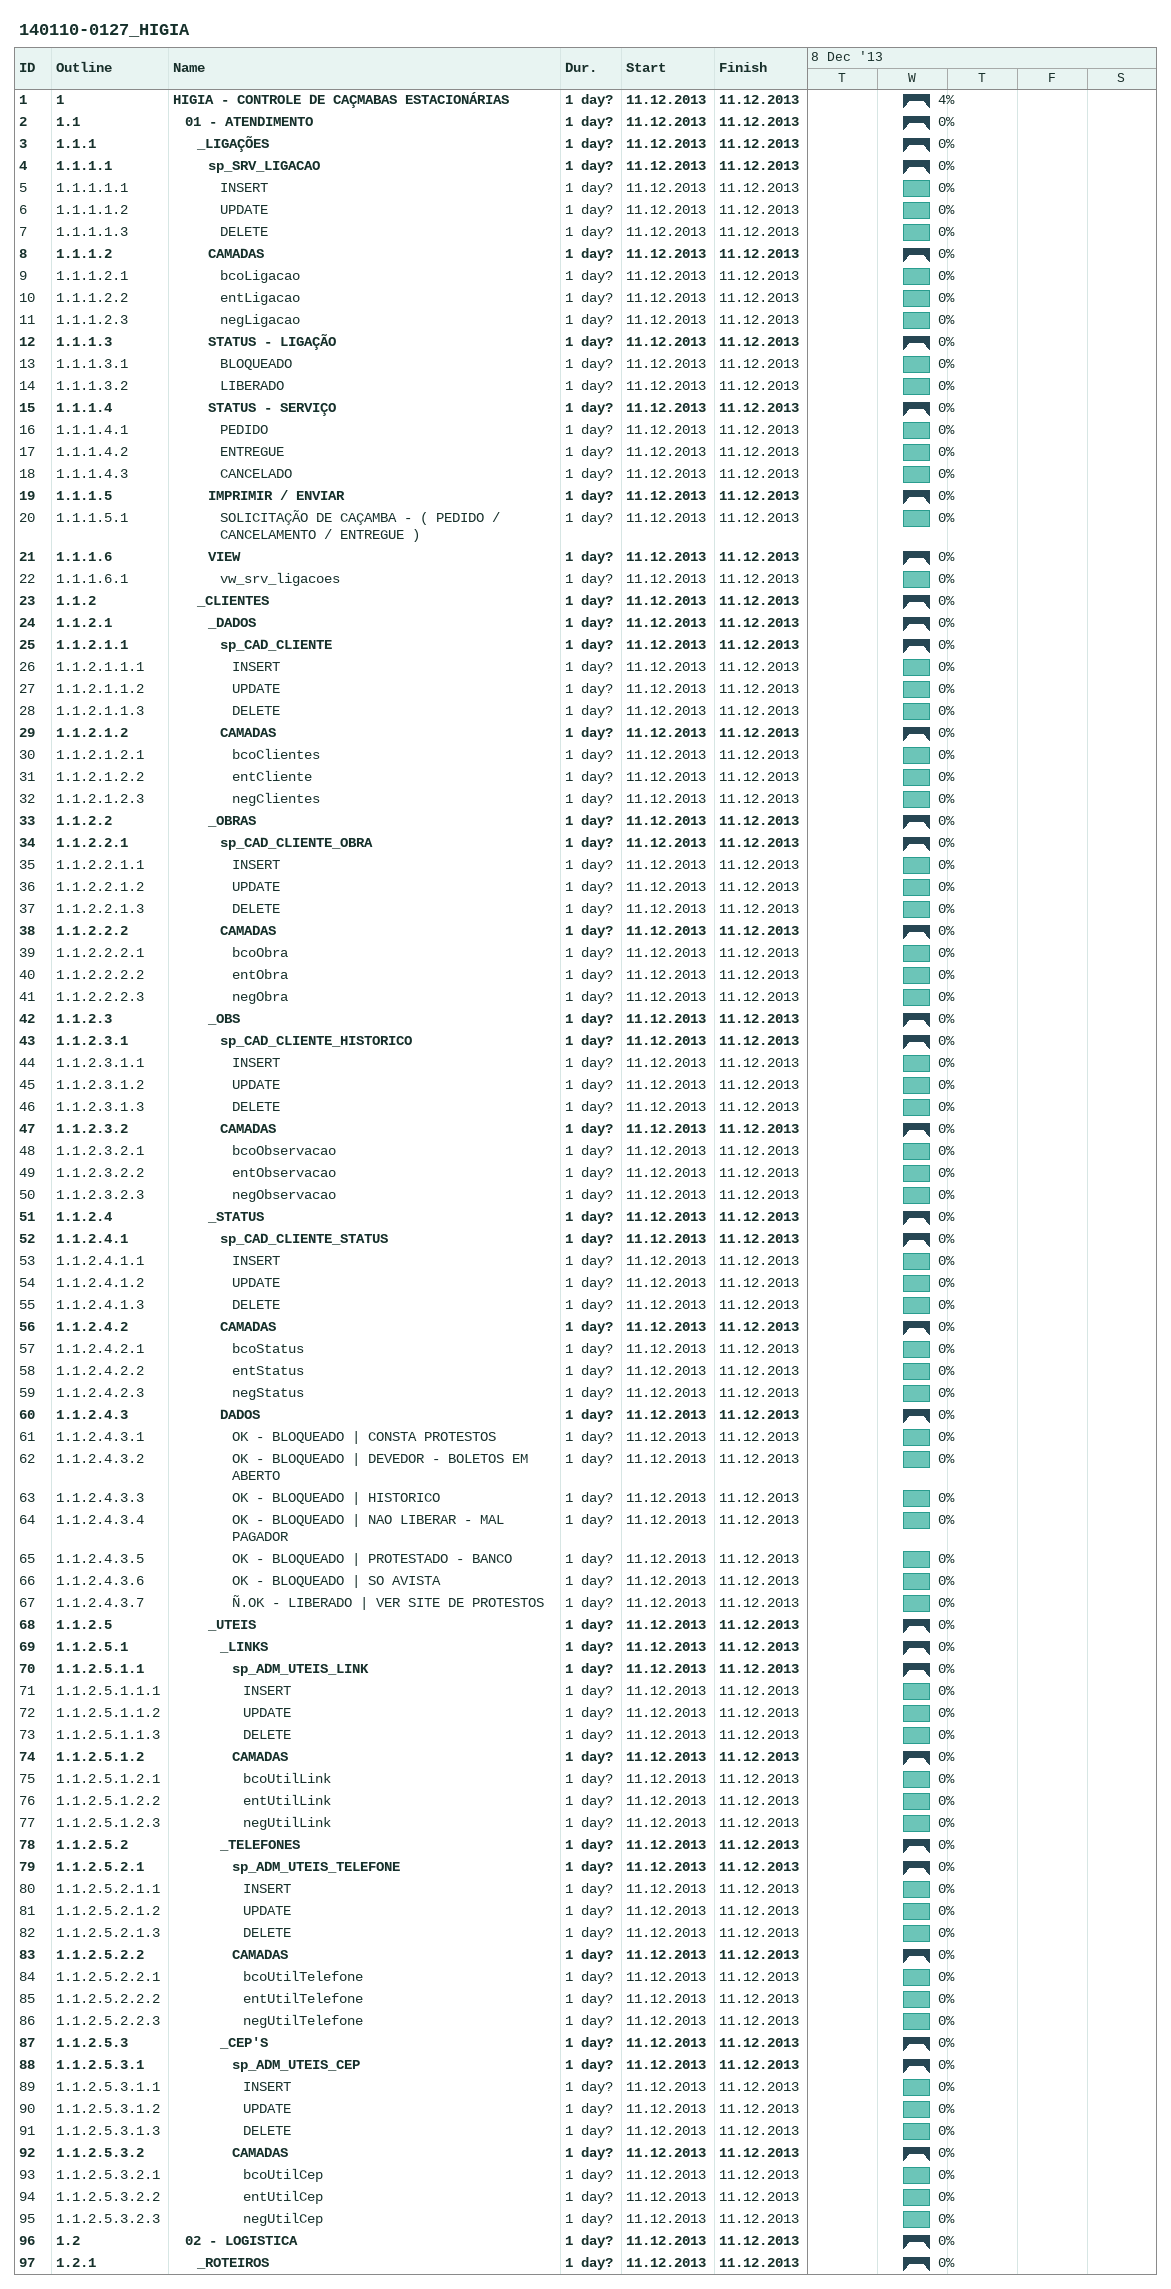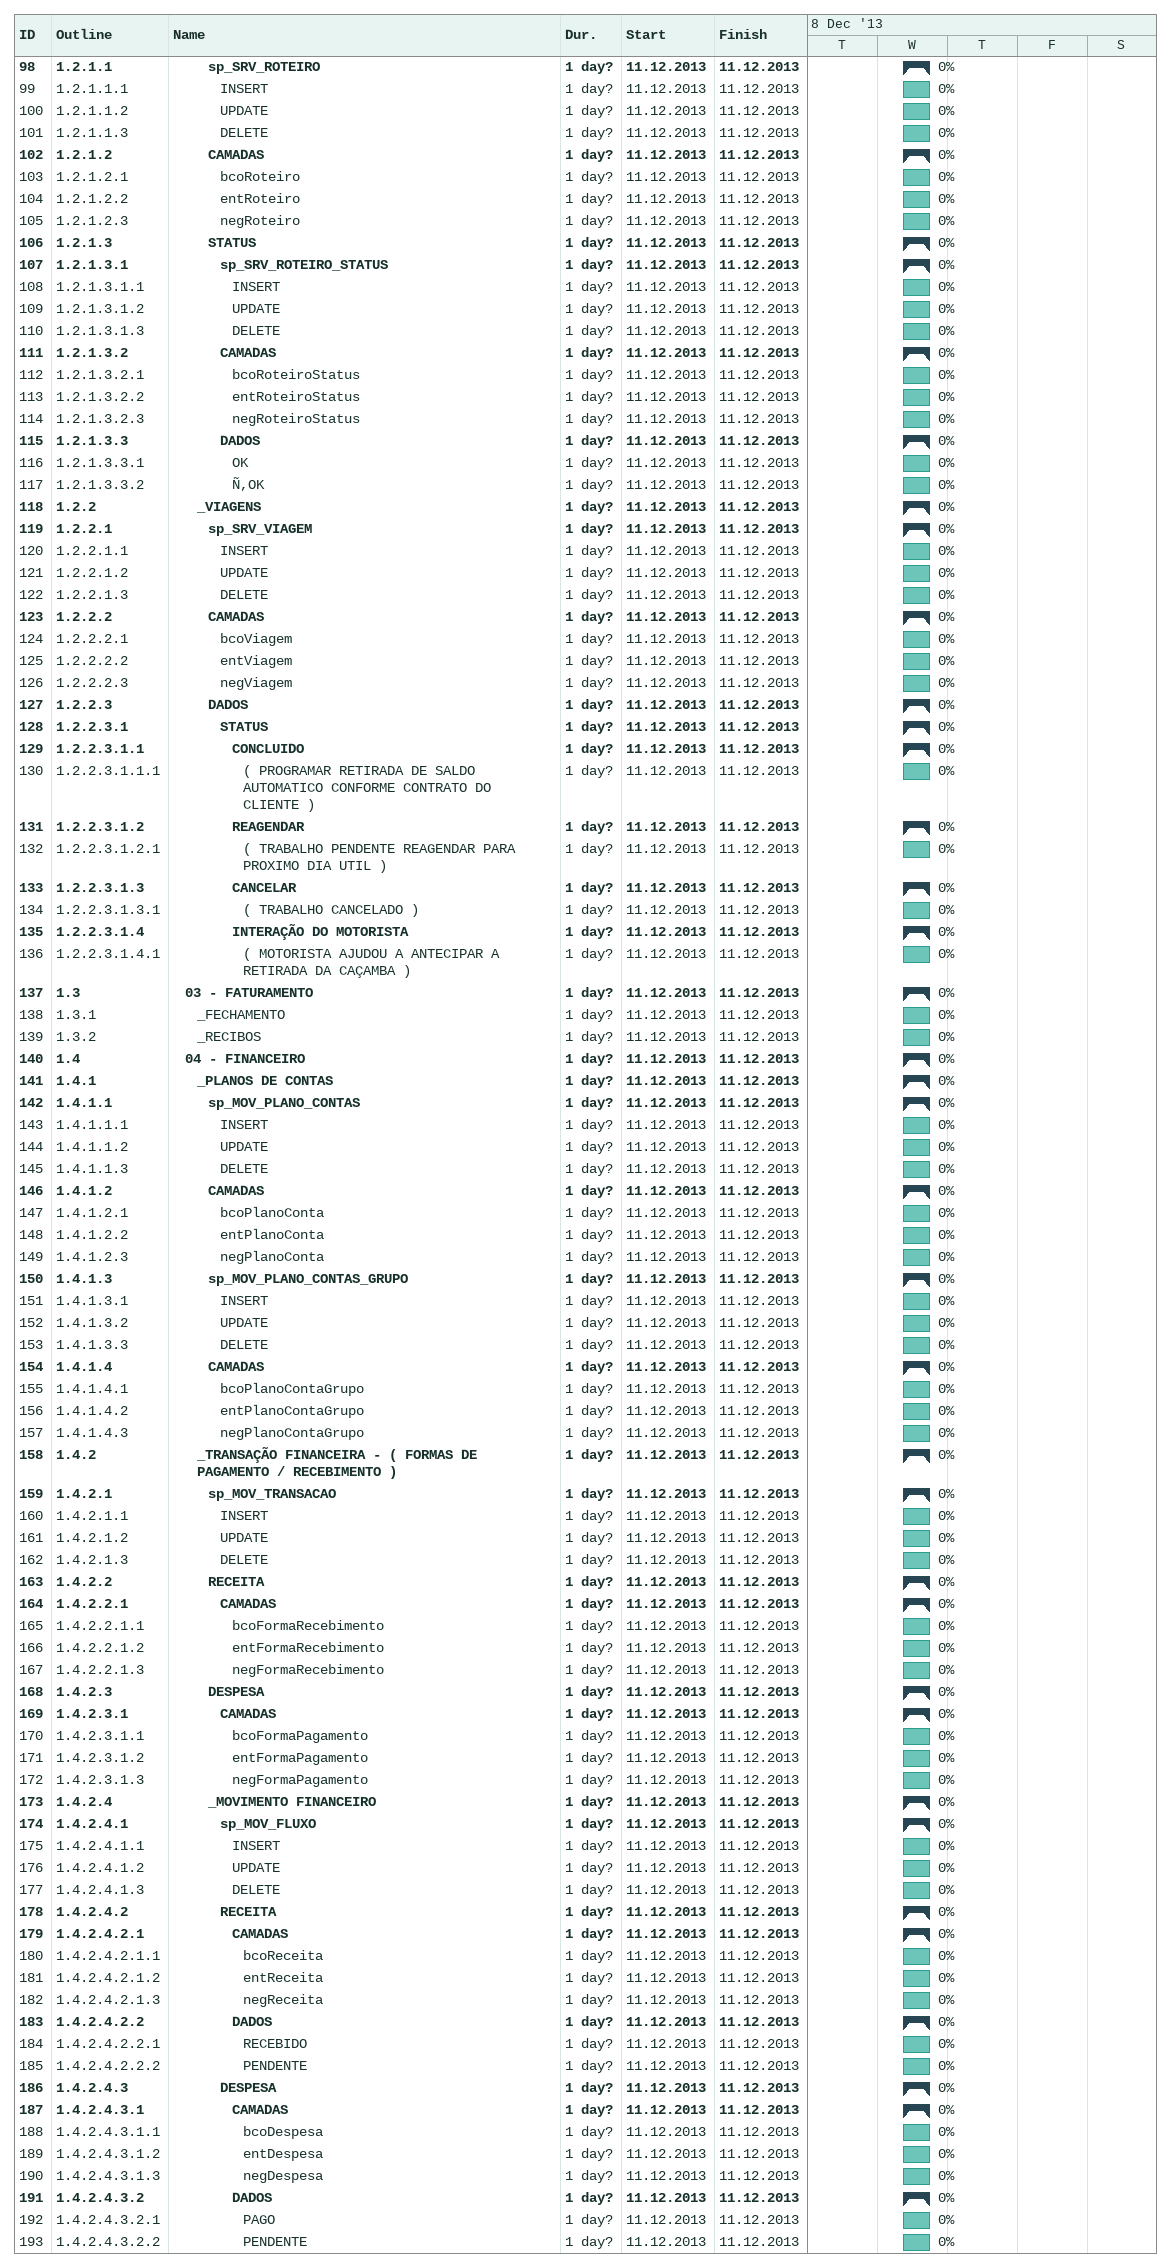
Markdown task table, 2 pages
140110-0127_HIGIA

| ID | WBS | Task | Duration | Start | Finish | % complete |
|---|---|---|---|---|---|---|
| 1 | 1 | **HIGIA - CONTROLE DE CAÇMABAS ESTACIONÁRIAS** | 1d? | 2013-12-11 | 2013-12-11 | 4 |
| 2 | 1.1 | **01 - ATENDIMENTO** | 1d? | 2013-12-11 | 2013-12-11 | 0 |
| 3 | 1.1.1 | **_LIGAÇÕES** | 1d? | 2013-12-11 | 2013-12-11 | 0 |
| 4 | 1.1.1.1 | **sp_SRV_LIGACAO** | 1d? | 2013-12-11 | 2013-12-11 | 0 |
| 5 | 1.1.1.1.1 | INSERT | 1d? | 2013-12-11 | 2013-12-11 | 0 |
| 6 | 1.1.1.1.2 | UPDATE | 1d? | 2013-12-11 | 2013-12-11 | 0 |
| 7 | 1.1.1.1.3 | DELETE | 1d? | 2013-12-11 | 2013-12-11 | 0 |
| 8 | 1.1.1.2 | **CAMADAS** | 1d? | 2013-12-11 | 2013-12-11 | 0 |
| 9 | 1.1.1.2.1 | bcoLigacao | 1d? | 2013-12-11 | 2013-12-11 | 0 |
| 10 | 1.1.1.2.2 | entLigacao | 1d? | 2013-12-11 | 2013-12-11 | 0 |
| 11 | 1.1.1.2.3 | negLigacao | 1d? | 2013-12-11 | 2013-12-11 | 0 |
| 12 | 1.1.1.3 | **STATUS - LIGAÇÃO** | 1d? | 2013-12-11 | 2013-12-11 | 0 |
| 13 | 1.1.1.3.1 | BLOQUEADO | 1d? | 2013-12-11 | 2013-12-11 | 0 |
| 14 | 1.1.1.3.2 | LIBERADO | 1d? | 2013-12-11 | 2013-12-11 | 0 |
| 15 | 1.1.1.4 | **STATUS - SERVIÇO** | 1d? | 2013-12-11 | 2013-12-11 | 0 |
| 16 | 1.1.1.4.1 | PEDIDO | 1d? | 2013-12-11 | 2013-12-11 | 0 |
| 17 | 1.1.1.4.2 | ENTREGUE | 1d? | 2013-12-11 | 2013-12-11 | 0 |
| 18 | 1.1.1.4.3 | CANCELADO | 1d? | 2013-12-11 | 2013-12-11 | 0 |
| 19 | 1.1.1.5 | **IMPRIMIR / ENVIAR** | 1d? | 2013-12-11 | 2013-12-11 | 0 |
| 20 | 1.1.1.5.1 | SOLICITAÇÃO DE CAÇAMBA - ( PEDIDO / CANCELAMENTO / ENTREGUE ) | 1d? | 2013-12-11 | 2013-12-11 | 0 |
| 21 | 1.1.1.6 | **VIEW** | 1d? | 2013-12-11 | 2013-12-11 | 0 |
| 22 | 1.1.1.6.1 | vw_srv_ligacoes | 1d? | 2013-12-11 | 2013-12-11 | 0 |
| 23 | 1.1.2 | **_CLIENTES** | 1d? | 2013-12-11 | 2013-12-11 | 0 |
| 24 | 1.1.2.1 | **_DADOS** | 1d? | 2013-12-11 | 2013-12-11 | 0 |
| 25 | 1.1.2.1.1 | **sp_CAD_CLIENTE** | 1d? | 2013-12-11 | 2013-12-11 | 0 |
| 26 | 1.1.2.1.1.1 | INSERT | 1d? | 2013-12-11 | 2013-12-11 | 0 |
| 27 | 1.1.2.1.1.2 | UPDATE | 1d? | 2013-12-11 | 2013-12-11 | 0 |
| 28 | 1.1.2.1.1.3 | DELETE | 1d? | 2013-12-11 | 2013-12-11 | 0 |
| 29 | 1.1.2.1.2 | **CAMADAS** | 1d? | 2013-12-11 | 2013-12-11 | 0 |
| 30 | 1.1.2.1.2.1 | bcoClientes | 1d? | 2013-12-11 | 2013-12-11 | 0 |
| 31 | 1.1.2.1.2.2 | entCliente | 1d? | 2013-12-11 | 2013-12-11 | 0 |
| 32 | 1.1.2.1.2.3 | negClientes | 1d? | 2013-12-11 | 2013-12-11 | 0 |
| 33 | 1.1.2.2 | **_OBRAS** | 1d? | 2013-12-11 | 2013-12-11 | 0 |
| 34 | 1.1.2.2.1 | **sp_CAD_CLIENTE_OBRA** | 1d? | 2013-12-11 | 2013-12-11 | 0 |
| 35 | 1.1.2.2.1.1 | INSERT | 1d? | 2013-12-11 | 2013-12-11 | 0 |
| 36 | 1.1.2.2.1.2 | UPDATE | 1d? | 2013-12-11 | 2013-12-11 | 0 |
| 37 | 1.1.2.2.1.3 | DELETE | 1d? | 2013-12-11 | 2013-12-11 | 0 |
| 38 | 1.1.2.2.2 | **CAMADAS** | 1d? | 2013-12-11 | 2013-12-11 | 0 |
| 39 | 1.1.2.2.2.1 | bcoObra | 1d? | 2013-12-11 | 2013-12-11 | 0 |
| 40 | 1.1.2.2.2.2 | entObra | 1d? | 2013-12-11 | 2013-12-11 | 0 |
| 41 | 1.1.2.2.2.3 | negObra | 1d? | 2013-12-11 | 2013-12-11 | 0 |
| 42 | 1.1.2.3 | **_OBS** | 1d? | 2013-12-11 | 2013-12-11 | 0 |
| 43 | 1.1.2.3.1 | **sp_CAD_CLIENTE_HISTORICO** | 1d? | 2013-12-11 | 2013-12-11 | 0 |
| 44 | 1.1.2.3.1.1 | INSERT | 1d? | 2013-12-11 | 2013-12-11 | 0 |
| 45 | 1.1.2.3.1.2 | UPDATE | 1d? | 2013-12-11 | 2013-12-11 | 0 |
| 46 | 1.1.2.3.1.3 | DELETE | 1d? | 2013-12-11 | 2013-12-11 | 0 |
| 47 | 1.1.2.3.2 | **CAMADAS** | 1d? | 2013-12-11 | 2013-12-11 | 0 |
| 48 | 1.1.2.3.2.1 | bcoObservacao | 1d? | 2013-12-11 | 2013-12-11 | 0 |
| 49 | 1.1.2.3.2.2 | entObservacao | 1d? | 2013-12-11 | 2013-12-11 | 0 |
| 50 | 1.1.2.3.2.3 | negObservacao | 1d? | 2013-12-11 | 2013-12-11 | 0 |
| 51 | 1.1.2.4 | **_STATUS** | 1d? | 2013-12-11 | 2013-12-11 | 0 |
| 52 | 1.1.2.4.1 | **sp_CAD_CLIENTE_STATUS** | 1d? | 2013-12-11 | 2013-12-11 | 0 |
| 53 | 1.1.2.4.1.1 | INSERT | 1d? | 2013-12-11 | 2013-12-11 | 0 |
| 54 | 1.1.2.4.1.2 | UPDATE | 1d? | 2013-12-11 | 2013-12-11 | 0 |
| 55 | 1.1.2.4.1.3 | DELETE | 1d? | 2013-12-11 | 2013-12-11 | 0 |
| 56 | 1.1.2.4.2 | **CAMADAS** | 1d? | 2013-12-11 | 2013-12-11 | 0 |
| 57 | 1.1.2.4.2.1 | bcoStatus | 1d? | 2013-12-11 | 2013-12-11 | 0 |
| 58 | 1.1.2.4.2.2 | entStatus | 1d? | 2013-12-11 | 2013-12-11 | 0 |
| 59 | 1.1.2.4.2.3 | negStatus | 1d? | 2013-12-11 | 2013-12-11 | 0 |
| 60 | 1.1.2.4.3 | **DADOS** | 1d? | 2013-12-11 | 2013-12-11 | 0 |
| 61 | 1.1.2.4.3.1 | OK - BLOQUEADO \| CONSTA PROTESTOS | 1d? | 2013-12-11 | 2013-12-11 | 0 |
| 62 | 1.1.2.4.3.2 | OK - BLOQUEADO \| DEVEDOR - BOLETOS EM ABERTO | 1d? | 2013-12-11 | 2013-12-11 | 0 |
| 63 | 1.1.2.4.3.3 | OK - BLOQUEADO \| HISTORICO | 1d? | 2013-12-11 | 2013-12-11 | 0 |
| 64 | 1.1.2.4.3.4 | OK - BLOQUEADO \| NAO LIBERAR - MAL PAGADOR | 1d? | 2013-12-11 | 2013-12-11 | 0 |
| 65 | 1.1.2.4.3.5 | OK - BLOQUEADO \| PROTESTADO - BANCO | 1d? | 2013-12-11 | 2013-12-11 | 0 |
| 66 | 1.1.2.4.3.6 | OK - BLOQUEADO \| SO AVISTA | 1d? | 2013-12-11 | 2013-12-11 | 0 |
| 67 | 1.1.2.4.3.7 | Ñ.OK - LIBERADO \| VER SITE DE PROTESTOS | 1d? | 2013-12-11 | 2013-12-11 | 0 |
| 68 | 1.1.2.5 | **_UTEIS** | 1d? | 2013-12-11 | 2013-12-11 | 0 |
| 69 | 1.1.2.5.1 | **_LINKS** | 1d? | 2013-12-11 | 2013-12-11 | 0 |
| 70 | 1.1.2.5.1.1 | **sp_ADM_UTEIS_LINK** | 1d? | 2013-12-11 | 2013-12-11 | 0 |
| 71 | 1.1.2.5.1.1.1 | INSERT | 1d? | 2013-12-11 | 2013-12-11 | 0 |
| 72 | 1.1.2.5.1.1.2 | UPDATE | 1d? | 2013-12-11 | 2013-12-11 | 0 |
| 73 | 1.1.2.5.1.1.3 | DELETE | 1d? | 2013-12-11 | 2013-12-11 | 0 |
| 74 | 1.1.2.5.1.2 | **CAMADAS** | 1d? | 2013-12-11 | 2013-12-11 | 0 |
| 75 | 1.1.2.5.1.2.1 | bcoUtilLink | 1d? | 2013-12-11 | 2013-12-11 | 0 |
| 76 | 1.1.2.5.1.2.2 | entUtilLink | 1d? | 2013-12-11 | 2013-12-11 | 0 |
| 77 | 1.1.2.5.1.2.3 | negUtilLink | 1d? | 2013-12-11 | 2013-12-11 | 0 |
| 78 | 1.1.2.5.2 | **_TELEFONES** | 1d? | 2013-12-11 | 2013-12-11 | 0 |
| 79 | 1.1.2.5.2.1 | **sp_ADM_UTEIS_TELEFONE** | 1d? | 2013-12-11 | 2013-12-11 | 0 |
| 80 | 1.1.2.5.2.1.1 | INSERT | 1d? | 2013-12-11 | 2013-12-11 | 0 |
| 81 | 1.1.2.5.2.1.2 | UPDATE | 1d? | 2013-12-11 | 2013-12-11 | 0 |
| 82 | 1.1.2.5.2.1.3 | DELETE | 1d? | 2013-12-11 | 2013-12-11 | 0 |
| 83 | 1.1.2.5.2.2 | **CAMADAS** | 1d? | 2013-12-11 | 2013-12-11 | 0 |
| 84 | 1.1.2.5.2.2.1 | bcoUtilTelefone | 1d? | 2013-12-11 | 2013-12-11 | 0 |
| 85 | 1.1.2.5.2.2.2 | entUtilTelefone | 1d? | 2013-12-11 | 2013-12-11 | 0 |
| 86 | 1.1.2.5.2.2.3 | negUtilTelefone | 1d? | 2013-12-11 | 2013-12-11 | 0 |
| 87 | 1.1.2.5.3 | **_CEP'S** | 1d? | 2013-12-11 | 2013-12-11 | 0 |
| 88 | 1.1.2.5.3.1 | **sp_ADM_UTEIS_CEP** | 1d? | 2013-12-11 | 2013-12-11 | 0 |
| 89 | 1.1.2.5.3.1.1 | INSERT | 1d? | 2013-12-11 | 2013-12-11 | 0 |
| 90 | 1.1.2.5.3.1.2 | UPDATE | 1d? | 2013-12-11 | 2013-12-11 | 0 |
| 91 | 1.1.2.5.3.1.3 | DELETE | 1d? | 2013-12-11 | 2013-12-11 | 0 |
| 92 | 1.1.2.5.3.2 | **CAMADAS** | 1d? | 2013-12-11 | 2013-12-11 | 0 |
| 93 | 1.1.2.5.3.2.1 | bcoUtilCep | 1d? | 2013-12-11 | 2013-12-11 | 0 |
| 94 | 1.1.2.5.3.2.2 | entUtilCep | 1d? | 2013-12-11 | 2013-12-11 | 0 |
| 95 | 1.1.2.5.3.2.3 | negUtilCep | 1d? | 2013-12-11 | 2013-12-11 | 0 |
| 96 | 1.2 | **02 - LOGISTICA** | 1d? | 2013-12-11 | 2013-12-11 | 0 |
| 97 | 1.2.1 | **_ROTEIROS** | 1d? | 2013-12-11 | 2013-12-11 | 0 |
| 98 | 1.2.1.1 | **sp_SRV_ROTEIRO** | 1d? | 2013-12-11 | 2013-12-11 | 0 |
| 99 | 1.2.1.1.1 | INSERT | 1d? | 2013-12-11 | 2013-12-11 | 0 |
| 100 | 1.2.1.1.2 | UPDATE | 1d? | 2013-12-11 | 2013-12-11 | 0 |
| 101 | 1.2.1.1.3 | DELETE | 1d? | 2013-12-11 | 2013-12-11 | 0 |
| 102 | 1.2.1.2 | **CAMADAS** | 1d? | 2013-12-11 | 2013-12-11 | 0 |
| 103 | 1.2.1.2.1 | bcoRoteiro | 1d? | 2013-12-11 | 2013-12-11 | 0 |
| 104 | 1.2.1.2.2 | entRoteiro | 1d? | 2013-12-11 | 2013-12-11 | 0 |
| 105 | 1.2.1.2.3 | negRoteiro | 1d? | 2013-12-11 | 2013-12-11 | 0 |
| 106 | 1.2.1.3 | **STATUS** | 1d? | 2013-12-11 | 2013-12-11 | 0 |
| 107 | 1.2.1.3.1 | **sp_SRV_ROTEIRO_STATUS** | 1d? | 2013-12-11 | 2013-12-11 | 0 |
| 108 | 1.2.1.3.1.1 | INSERT | 1d? | 2013-12-11 | 2013-12-11 | 0 |
| 109 | 1.2.1.3.1.2 | UPDATE | 1d? | 2013-12-11 | 2013-12-11 | 0 |
| 110 | 1.2.1.3.1.3 | DELETE | 1d? | 2013-12-11 | 2013-12-11 | 0 |
| 111 | 1.2.1.3.2 | **CAMADAS** | 1d? | 2013-12-11 | 2013-12-11 | 0 |
| 112 | 1.2.1.3.2.1 | bcoRoteiroStatus | 1d? | 2013-12-11 | 2013-12-11 | 0 |
| 113 | 1.2.1.3.2.2 | entRoteiroStatus | 1d? | 2013-12-11 | 2013-12-11 | 0 |
| 114 | 1.2.1.3.2.3 | negRoteiroStatus | 1d? | 2013-12-11 | 2013-12-11 | 0 |
| 115 | 1.2.1.3.3 | **DADOS** | 1d? | 2013-12-11 | 2013-12-11 | 0 |
| 116 | 1.2.1.3.3.1 | OK | 1d? | 2013-12-11 | 2013-12-11 | 0 |
| 117 | 1.2.1.3.3.2 | Ñ,OK | 1d? | 2013-12-11 | 2013-12-11 | 0 |
| 118 | 1.2.2 | **_VIAGENS** | 1d? | 2013-12-11 | 2013-12-11 | 0 |
| 119 | 1.2.2.1 | **sp_SRV_VIAGEM** | 1d? | 2013-12-11 | 2013-12-11 | 0 |
| 120 | 1.2.2.1.1 | INSERT | 1d? | 2013-12-11 | 2013-12-11 | 0 |
| 121 | 1.2.2.1.2 | UPDATE | 1d? | 2013-12-11 | 2013-12-11 | 0 |
| 122 | 1.2.2.1.3 | DELETE | 1d? | 2013-12-11 | 2013-12-11 | 0 |
| 123 | 1.2.2.2 | **CAMADAS** | 1d? | 2013-12-11 | 2013-12-11 | 0 |
| 124 | 1.2.2.2.1 | bcoViagem | 1d? | 2013-12-11 | 2013-12-11 | 0 |
| 125 | 1.2.2.2.2 | entViagem | 1d? | 2013-12-11 | 2013-12-11 | 0 |
| 126 | 1.2.2.2.3 | negViagem | 1d? | 2013-12-11 | 2013-12-11 | 0 |
| 127 | 1.2.2.3 | **DADOS** | 1d? | 2013-12-11 | 2013-12-11 | 0 |
| 128 | 1.2.2.3.1 | **STATUS** | 1d? | 2013-12-11 | 2013-12-11 | 0 |
| 129 | 1.2.2.3.1.1 | **CONCLUIDO** | 1d? | 2013-12-11 | 2013-12-11 | 0 |
| 130 | 1.2.2.3.1.1.1 | ( PROGRAMAR RETIRADA DE SALDO AUTOMATICO CONFORME CONTRATO DO CLIENTE ) | 1d? | 2013-12-11 | 2013-12-11 | 0 |
| 131 | 1.2.2.3.1.2 | **REAGENDAR** | 1d? | 2013-12-11 | 2013-12-11 | 0 |
| 132 | 1.2.2.3.1.2.1 | ( TRABALHO PENDENTE REAGENDAR PARA PROXIMO DIA UTIL ) | 1d? | 2013-12-11 | 2013-12-11 | 0 |
| 133 | 1.2.2.3.1.3 | **CANCELAR** | 1d? | 2013-12-11 | 2013-12-11 | 0 |
| 134 | 1.2.2.3.1.3.1 | ( TRABALHO CANCELADO ) | 1d? | 2013-12-11 | 2013-12-11 | 0 |
| 135 | 1.2.2.3.1.4 | **INTERAÇÃO DO MOTORISTA** | 1d? | 2013-12-11 | 2013-12-11 | 0 |
| 136 | 1.2.2.3.1.4.1 | ( MOTORISTA AJUDOU A ANTECIPAR A RETIRADA DA CAÇAMBA ) | 1d? | 2013-12-11 | 2013-12-11 | 0 |
| 137 | 1.3 | **03 - FATURAMENTO** | 1d? | 2013-12-11 | 2013-12-11 | 0 |
| 138 | 1.3.1 | _FECHAMENTO | 1d? | 2013-12-11 | 2013-12-11 | 0 |
| 139 | 1.3.2 | _RECIBOS | 1d? | 2013-12-11 | 2013-12-11 | 0 |
| 140 | 1.4 | **04 - FINANCEIRO** | 1d? | 2013-12-11 | 2013-12-11 | 0 |
| 141 | 1.4.1 | **_PLANOS DE CONTAS** | 1d? | 2013-12-11 | 2013-12-11 | 0 |
| 142 | 1.4.1.1 | **sp_MOV_PLANO_CONTAS** | 1d? | 2013-12-11 | 2013-12-11 | 0 |
| 143 | 1.4.1.1.1 | INSERT | 1d? | 2013-12-11 | 2013-12-11 | 0 |
| 144 | 1.4.1.1.2 | UPDATE | 1d? | 2013-12-11 | 2013-12-11 | 0 |
| 145 | 1.4.1.1.3 | DELETE | 1d? | 2013-12-11 | 2013-12-11 | 0 |
| 146 | 1.4.1.2 | **CAMADAS** | 1d? | 2013-12-11 | 2013-12-11 | 0 |
| 147 | 1.4.1.2.1 | bcoPlanoConta | 1d? | 2013-12-11 | 2013-12-11 | 0 |
| 148 | 1.4.1.2.2 | entPlanoConta | 1d? | 2013-12-11 | 2013-12-11 | 0 |
| 149 | 1.4.1.2.3 | negPlanoConta | 1d? | 2013-12-11 | 2013-12-11 | 0 |
| 150 | 1.4.1.3 | **sp_MOV_PLANO_CONTAS_GRUPO** | 1d? | 2013-12-11 | 2013-12-11 | 0 |
| 151 | 1.4.1.3.1 | INSERT | 1d? | 2013-12-11 | 2013-12-11 | 0 |
| 152 | 1.4.1.3.2 | UPDATE | 1d? | 2013-12-11 | 2013-12-11 | 0 |
| 153 | 1.4.1.3.3 | DELETE | 1d? | 2013-12-11 | 2013-12-11 | 0 |
| 154 | 1.4.1.4 | **CAMADAS** | 1d? | 2013-12-11 | 2013-12-11 | 0 |
| 155 | 1.4.1.4.1 | bcoPlanoContaGrupo | 1d? | 2013-12-11 | 2013-12-11 | 0 |
| 156 | 1.4.1.4.2 | entPlanoContaGrupo | 1d? | 2013-12-11 | 2013-12-11 | 0 |
| 157 | 1.4.1.4.3 | negPlanoContaGrupo | 1d? | 2013-12-11 | 2013-12-11 | 0 |
| 158 | 1.4.2 | **_TRANSAÇÃO FINANCEIRA - ( FORMAS DE PAGAMENTO / RECEBIMENTO )** | 1d? | 2013-12-11 | 2013-12-11 | 0 |
| 159 | 1.4.2.1 | **sp_MOV_TRANSACAO** | 1d? | 2013-12-11 | 2013-12-11 | 0 |
| 160 | 1.4.2.1.1 | INSERT | 1d? | 2013-12-11 | 2013-12-11 | 0 |
| 161 | 1.4.2.1.2 | UPDATE | 1d? | 2013-12-11 | 2013-12-11 | 0 |
| 162 | 1.4.2.1.3 | DELETE | 1d? | 2013-12-11 | 2013-12-11 | 0 |
| 163 | 1.4.2.2 | **RECEITA** | 1d? | 2013-12-11 | 2013-12-11 | 0 |
| 164 | 1.4.2.2.1 | **CAMADAS** | 1d? | 2013-12-11 | 2013-12-11 | 0 |
| 165 | 1.4.2.2.1.1 | bcoFormaRecebimento | 1d? | 2013-12-11 | 2013-12-11 | 0 |
| 166 | 1.4.2.2.1.2 | entFormaRecebimento | 1d? | 2013-12-11 | 2013-12-11 | 0 |
| 167 | 1.4.2.2.1.3 | negFormaRecebimento | 1d? | 2013-12-11 | 2013-12-11 | 0 |
| 168 | 1.4.2.3 | **DESPESA** | 1d? | 2013-12-11 | 2013-12-11 | 0 |
| 169 | 1.4.2.3.1 | **CAMADAS** | 1d? | 2013-12-11 | 2013-12-11 | 0 |
| 170 | 1.4.2.3.1.1 | bcoFormaPagamento | 1d? | 2013-12-11 | 2013-12-11 | 0 |
| 171 | 1.4.2.3.1.2 | entFormaPagamento | 1d? | 2013-12-11 | 2013-12-11 | 0 |
| 172 | 1.4.2.3.1.3 | negFormaPagamento | 1d? | 2013-12-11 | 2013-12-11 | 0 |
| 173 | 1.4.2.4 | **_MOVIMENTO FINANCEIRO** | 1d? | 2013-12-11 | 2013-12-11 | 0 |
| 174 | 1.4.2.4.1 | **sp_MOV_FLUXO** | 1d? | 2013-12-11 | 2013-12-11 | 0 |
| 175 | 1.4.2.4.1.1 | INSERT | 1d? | 2013-12-11 | 2013-12-11 | 0 |
| 176 | 1.4.2.4.1.2 | UPDATE | 1d? | 2013-12-11 | 2013-12-11 | 0 |
| 177 | 1.4.2.4.1.3 | DELETE | 1d? | 2013-12-11 | 2013-12-11 | 0 |
| 178 | 1.4.2.4.2 | **RECEITA** | 1d? | 2013-12-11 | 2013-12-11 | 0 |
| 179 | 1.4.2.4.2.1 | **CAMADAS** | 1d? | 2013-12-11 | 2013-12-11 | 0 |
| 180 | 1.4.2.4.2.1.1 | bcoReceita | 1d? | 2013-12-11 | 2013-12-11 | 0 |
| 181 | 1.4.2.4.2.1.2 | entReceita | 1d? | 2013-12-11 | 2013-12-11 | 0 |
| 182 | 1.4.2.4.2.1.3 | negReceita | 1d? | 2013-12-11 | 2013-12-11 | 0 |
| 183 | 1.4.2.4.2.2 | **DADOS** | 1d? | 2013-12-11 | 2013-12-11 | 0 |
| 184 | 1.4.2.4.2.2.1 | RECEBIDO | 1d? | 2013-12-11 | 2013-12-11 | 0 |
| 185 | 1.4.2.4.2.2.2 | PENDENTE | 1d? | 2013-12-11 | 2013-12-11 | 0 |
| 186 | 1.4.2.4.3 | **DESPESA** | 1d? | 2013-12-11 | 2013-12-11 | 0 |
| 187 | 1.4.2.4.3.1 | **CAMADAS** | 1d? | 2013-12-11 | 2013-12-11 | 0 |
| 188 | 1.4.2.4.3.1.1 | bcoDespesa | 1d? | 2013-12-11 | 2013-12-11 | 0 |
| 189 | 1.4.2.4.3.1.2 | entDespesa | 1d? | 2013-12-11 | 2013-12-11 | 0 |
| 190 | 1.4.2.4.3.1.3 | negDespesa | 1d? | 2013-12-11 | 2013-12-11 | 0 |
| 191 | 1.4.2.4.3.2 | **DADOS** | 1d? | 2013-12-11 | 2013-12-11 | 0 |
| 192 | 1.4.2.4.3.2.1 | PAGO | 1d? | 2013-12-11 | 2013-12-11 | 0 |
| 193 | 1.4.2.4.3.2.2 | PENDENTE | 1d? | 2013-12-11 | 2013-12-11 | 0 |
